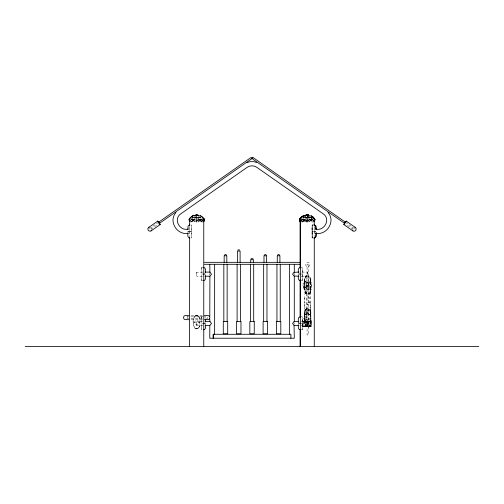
<?xml version="1.0" encoding="UTF-8"?>
<svg xmlns="http://www.w3.org/2000/svg" width="504" height="504" viewBox="0 0 504 504"><rect width="100%" height="100%" fill="white"/><g stroke="black" fill="none" stroke-linecap="round" stroke-linejoin="round"><path stroke-width="0.38" stroke-dasharray="2.52 1.89" d="M196.673 219.719L196.673 221.451L196.673 220.431M196.673 217.753L196.68 216.197L196.692 217.753M202.873 325.502L196.724 325.502L196.724 321.64L202.873 321.363M307.182 220.078L307.194 221.401M192.534 218.471L192.541 217.35M201.663 326.831L201.619 329.818L202.91 329.818M303.043 218.471L303.049 217.35M303.169 217.35L303.162 218.471M304.485 315.976L304.8 311.68L305.67 309.966A9.053 4.845 -26.8 0 1 306.243 309.563A6.47 3.711 -9.1 0 1 306.86 309.387M304.485 282.196L304.8 278.492L305.67 276.778A9.053 4.845 -26.8 0 1 306.243 276.375A6.47 3.711 -9.1 0 1 306.86 276.192M304.687 282.832L305.008 278.536L305.878 276.822A9.053 4.845 -26.8 0 1 306.451 276.419A6.47 3.711 -9.1 0 1 307.068 276.236M304.687 316.021L305.008 311.724L305.878 310.01A9.053 4.845 -26.8 0 1 306.451 309.607A6.47 3.711 -9.1 0 1 307.068 309.431M307.301 221.262L307.301 219.719L307.301 221.451M311.592 218.471L311.592 217.35M311.711 218.471L311.718 217.35L302.784 217.375M202.873 272.084L196.724 272.362L196.724 276.224L202.873 276.224M196.724 325.502L196.724 321.363M301.209 276.224L307.358 276.224L307.358 275.619L307.358 272.084L301.209 272.084M307.358 321.363L307.358 325.502L307.358 321.363L301.209 321.363M310.678 286.518L310.382 290.751L309.488 292.534A9.305 5.487 -28.2 0 1 308.914 292.975L308.297 293.152M310.697 290.909L309.695 293.599A9.305 5.487 -28.2 0 1 309.122 294.034L308.505 294.21M308.914 326.239L308.921 326.164A9.305 5.487 -28.2 0 0 309.488 325.729L310.489 323.039M310.697 322.995L309.695 325.685A9.305 5.487 -28.2 0 1 309.122 326.12L308.505 326.296M310.489 281.156L310.313 278.605L309.525 277.137A9.053 4.845 26.8 0 0 308.914 276.696A6.47 3.711 9.1 0 0 308.297 276.52M310.678 282.517L310.565 279.871L309.695 278.164A9.053 4.845 26.8 0 0 309.122 277.761A6.47 3.711 9.1 0 0 308.505 277.578M310.697 290.846L310.886 288.212M310.678 316.298L310.357 312.001L309.488 310.288A9.053 4.845 26.8 0 0 308.914 309.891A6.47 3.711 9.1 0 0 308.297 309.708M310.697 314.301L310.514 311.756L309.727 310.288A9.053 4.845 26.8 0 0 309.122 309.847A6.47 3.711 9.1 0 0 308.505 309.664L307.068 309.664M310.489 322.976L310.678 319.706M310.697 322.932L310.886 319.662M304.485 286.196L304.781 290.43L305.67 292.213A9.305 5.487 28.2 0 0 306.243 292.648L307.068 292.868M304.687 286.24L304.989 290.474L305.878 292.257A9.305 5.487 28.2 0 0 306.451 292.692L306.86 292.824M304.485 320.015L304.8 323.719L305.67 325.401A9.305 5.487 28.2 0 0 306.243 325.842L307.068 326.063M304.687 319.429L304.989 323.663L305.878 325.445A9.305 5.487 28.2 0 0 306.451 325.886L306.86 326.019M310.886 287.576L310.565 288.975L308.505 289.491L311.825 289.504L311.825 285.081L308.505 285.081M304.485 282.782L304.838 281.358L307.068 280.923M305.878 288.023L304.567 287.312L304.561 286.429M305.285 287.822L304.769 286.474M305.386 321.067L304.567 320.506L304.561 319.618M305.008 320.821L304.769 319.662M190.833 220.078L190.222 220.261L190.84 220.046M202.91 267.517L201.619 267.517L201.575 270.509L201.619 280.583L202.91 280.583M202.91 316.751L201.606 316.852L201.619 329.818M301.461 220.078L300.85 220.261L301.877 220.078M301.342 220.078L300.724 220.261L300.907 219.996M310.596 282.99L310.697 282.278L310.886 283.582M310.489 314.408L310.678 315.706M310.678 282.832L310.596 283.456L310.357 281.704L308.297 281.207M310.886 283.897L310.804 284.514L310.533 282.744L308.505 282.265M310.659 287.305C311.069 285.793 310.111 289.605 308.297 288.433M310.678 316.021L310.596 316.644L310.596 315.221M310.886 315.976L310.804 316.6L310.533 314.83L308.297 314.395M309.979 321.344L310.678 320.336M310.867 320.456C310.911 318.736 311.037 322.024 309.488 321.495M199.433 317.136C189.277 308.788 192.686 338.442 199.836 325.723M304.687 282.24L305.04 281.402L306.451 280.961L305.437 281.119M304.485 315.384L304.838 314.546L306.86 314.068M304.687 315.428L305.04 314.591L307.068 314.118M304.485 286.77L304.561 286.222M304.687 286.814L304.769 286.266M304.485 319.958L304.561 319.41M304.769 319.454L304.712 320.216M304.668 281.667L304.668 280.892M304.876 281.711L304.876 280.942M304.668 314.855L304.668 314.087M304.876 314.899L304.876 314.131M305.185 217.35L305.827 216.121L305.304 217.35L304.466 217.375A7.491 6.483 -90 0 0 302.961 217.722M187.438 318.635L187.721 317.589L187.104 316.103A2.104 2.104 0 0 1 187.438 316.537M199.408 327.216L199.704 326.498M205.928 316.537L204.555 316.865M313.419 224.923L312.127 224.923L311.957 227.915L312.083 237.888L313.419 237.989M312.127 237.989L312.127 224.923M300.957 267.517L302.249 267.517L302.249 280.583L300.957 280.583M302.249 280.583L302.249 267.517M300.957 316.751L302.249 316.751L302.249 329.818L300.957 329.818M302.249 329.818L302.249 316.751M352.132 228.451L352.756 227.562M310.25 292.811L310.678 291.463L310.678 278.202L309.979 276.52L308.297 275.827L308.297 293.832L310.25 292.811L308.297 293.819M310.458 293.87L308.505 294.878L310.187 294.21L310.804 293.145L310.886 279.266L310.187 277.584L308.505 276.885M310.25 326L309.488 326.699L310.357 325.855L310.678 324.652L310.716 303.528L310.168 303.528M308.914 326.945L310.187 326.296L310.886 324.608L310.886 311.346L310.187 309.664L308.505 308.971M310.458 325.956L308.914 326.932M192.874 221.256L190.682 221.905M303.377 221.256L302.728 221.684M303.502 221.256L302.205 221.911M192.749 221.338L190.959 221.981M302.854 221.659L303.25 221.338M303.37 221.338L302.06 221.905M158.552 222.226L149.493 228.57L150.318 229.748L158.206 224.223M308.505 266.553L308.839 266.414A2.104 2.104 0 0 0 309.399 263.239A2.104 2.104 0 0 0 306.18 263.239A2.104 2.104 0 0 0 306.734 266.414L307.068 266.553M306.451 308.82L305.386 309.431L304.687 311.113L304.687 324.374L305.008 325.578L305.878 326.435L305.122 325.723M308.914 292.975L308.58 293.089M309.122 294.034L308.788 294.147M308.297 326.34L309.122 326.12M308.58 326.277L308.921 326.189M203.062 220.286L202.117 220.078M313.072 220.368L313.772 220.261L312.619 220.078L314.03 220.078M204.107 220.084L202.532 220.078M309.727 281.446L308.914 281.245M309.928 282.505L309.122 282.303M309.488 314.672L309.928 314.591M309.695 321.451L308.297 321.621M302.589 221.842L301.902 221.981M307.068 275.543L305.386 276.242L304.687 277.924L304.687 291.186L305.008 292.383L305.878 293.246L305.122 292.528M196.85 315.643L196.043 315.743M307.068 308.738L305.178 309.387L304.485 311.069L304.485 324.33L305.178 326.019L306.451 326.668L304.914 325.679M196.516 328.709L197.322 328.608M308.297 327.008L309.122 326.888L308.297 327.027L308.297 309.015L309.979 309.714L310.678 311.396M301.625 221.962L302.179 221.905M203.03 220.002L202.526 220.046M313.538 220.002L313.034 220.046M309.695 314.628L308.914 314.433L310.533 315.145M309.179 220.084L308.057 220.135M312.745 220.078L313.69 220.286M198.74 220.078L194.689 220.084M308.662 220.116L309.368 220.078M196.692 221.962L195.212 221.741M308.183 221.905L305.714 221.741M308.505 321.577L309.122 321.546M193.964 217.375A7.491 6.483 -90 0 0 191.98 217.93A7.491 6.483 90 0 1 193.964 217.375L194.683 217.35L195.199 216.084L194.418 217.35L195.124 217.375A7.491 6.483 -90 0 1 197.108 217.93M198.677 220.084L194.626 220.078M307.503 220.141L308.782 220.116M306.873 220.141L308.177 220.135M201.09 217.375L192.276 217.375L192.282 218.471M194.84 220.015L199.987 220.015M201.972 220.015L203.295 220.015M300.573 220.015L303.339 220.015M305.342 220.015L309.154 220.015M190.115 220.078L191.249 220.078M192.749 220.078L199.83 220.078M202.028 220.078L203.711 220.078M300.346 220.078L301.902 220.078M304.038 220.078L311.245 220.078M191.577 231.456L191.911 231.456M311.957 231.456L313.368 231.456M201.575 274.05L202.954 274.05M301.127 274.05L302.419 274.05M307.068 282.353L308.505 282.353M306.401 282.769L308.391 282.769M303.08 283.16L306.401 283.16M308.391 283.16L311.711 283.16M306.401 283.721L308.391 283.721M306.514 285.642L308.505 285.642M307.068 285.988L308.505 285.988M306.401 286.07L308.505 286.064M303.08 286.631L306.401 286.631M308.391 286.631L311.711 286.631M306.401 287.022L308.391 287.022M306.514 288.943L308.505 288.943M307.068 289.151L308.505 289.151M308.505 293.687L310.168 293.687L310.168 319.467L308.505 319.467M307.068 296.988L308.505 296.988M308.505 297.744L310.168 297.744M304.857 298.103L304.303 298.103L304.303 302.501L304.857 302.501M308.505 298.733L310.168 298.733M308.064 300.579L308.505 300.579M308.505 301.361L310.168 301.361M308.505 302.217L310.168 302.217M308.505 302.86L310.168 302.86M304.857 304.303L304.303 304.303L304.303 308.694L304.857 308.694M310.168 307.453L310.716 307.453M310.168 307.95L310.716 307.95M307.068 308.152L308.505 308.152M307.068 310.338L308.505 310.338M307.068 310.918L308.505 310.918M310.168 311.882L310.716 311.882M304.857 312.335L306.514 312.335M307.068 312.858L308.505 312.858M307.068 312.94L308.505 312.94M304.857 313.173L306.514 313.173M307.068 313.4L308.505 313.4M307.068 314.691L308.505 314.691M304.857 314.729L306.514 314.729M191.148 315.485L202.217 315.485M304.857 316.298L306.514 316.298M187.576 316.865L188.811 316.865M190.884 316.865L203.112 316.865M304.857 317.646L306.514 317.646M187.576 318.308L188.811 318.308M190.884 318.308L203.112 318.308M206.438 318.308L207.749 318.308L207.749 316.865M305.846 319.215L307.837 319.215M191.148 319.687L204.504 319.687M308.505 321.035L311.825 321.035L311.825 326.409L308.505 326.409M302.532 321.577L305.852 321.577M306.514 321.596L311.163 321.577M302.368 321.76L305.714 321.854M311.025 321.848L307.679 321.76L307.705 326.277L311.025 326.277L311 321.76M303.194 321.987L306.514 321.987M308.505 321.987L311.825 321.987M193.53 322.176L199.836 322.176M305.852 322.138L307.843 322.138M305.689 322.321L307.679 322.321M305.714 322.409L308.505 322.402M305.846 322.522L308.505 322.547M307.068 322.951L308.505 322.951M302.526 323.083L305.846 323.083M307.837 323.083L311.157 323.083M201.575 323.284L202.954 323.284M301.127 323.284L302.419 323.284M306.514 324.897L308.505 324.897M301.209 325.502L307.843 325.439M308.505 325.458L311.825 325.458M305.689 325.622L307.679 325.622M305.714 325.716L307.705 325.716M306.514 325.849L308.505 325.849M307.068 326.094L308.505 326.094M302.368 326.183L305.689 326.183M307.679 326.183L311 326.183M302.394 326.277L305.714 326.277L305.689 321.76M306.319 220.135L307.623 220.141M305.714 220.116L306.999 220.141M305.317 220.084L306.445 220.135M304.926 217.35L305.745 217.375A7.491 6.483 -90 0 1 307.736 217.93M306.243 288.074L307.068 288.156M307.068 321.344L305.67 321.174M306.319 221.905L307.623 221.981M195.81 221.905L196.995 221.981M301.461 220.046L300.838 220.002M305.67 281.163L306.243 280.917M305.67 314.351L306.451 314.156M306.785 292.805L306.243 292.648M306.785 326L306.243 325.842M201.814 221.905L202.243 221.962L200.359 221.105M307.068 293.542L306.243 293.416L307.068 293.555M306.243 326.605L307.068 326.731L306.243 326.624M306.451 288.118L305.178 287.828M306.451 321.313L304.989 320.897M305.437 314.307L305.878 314.395M299.886 220.084L300.85 220.261M305.84 221.741L306.999 221.981M306.451 293.46L305.178 292.83L304.485 291.142L304.485 277.88L305.178 276.198L306.86 275.499L306.86 293.511M306.451 293.479L304.914 292.484M201.14 221.684L201.669 221.911M345.448 222.226L354.507 228.57L353.682 229.748L345.794 224.223M200.617 221.338L201.02 221.659M310.867 221.105L311.296 221.521M151.244 227.562L151.868 228.451M204.92 317.325L205.424 318.2M306.766 217.93A7.491 6.483 -90 0 1 308.75 217.375L309.569 217.35L308.713 216.121L309.191 217.35L310.029 217.375A7.491 6.483 90 0 1 312.014 217.93M309.456 217.35L308.675 216.121L309.33 217.35M199.408 317.136L199.836 318.635L199.804 325.723M310.489 281.988L310.489 281.219L310.678 283.109M310.697 315.139L310.697 314.364L310.886 315.661M310.804 283.091L310.886 284.168M310.804 315.17L310.886 316.254M310.886 288.156L310.804 287.608L310.867 288.37M310.678 320.279L310.596 319.738L310.659 320.5M304.687 282.555L304.769 283.179M304.485 282.511L304.561 283.128M304.687 315.743L304.769 316.367M304.485 315.699L304.561 316.323M304.561 320.197L304.485 319.385M201.619 267.517L201.663 270.509M201.619 280.583L201.575 277.597M201.619 316.751L201.663 319.738M311.453 217.35L311.459 218.471M311.333 217.35L311.333 218.471M200.825 217.35L200.831 218.471M307.358 272.084L307.358 276.224M196.724 272.084L196.724 276.224M307.182 220.765L307.182 219.719L307.194 220.431M314.729 229.018L314.729 230.58M314.729 232.609L314.729 233.226M314.269 226.365L314.263 230.297M314.269 231.078L314.263 236.584M310.489 287.633L310.489 288.59M310.489 320.821L310.489 321.785M306.86 308.694L306.86 326.699M304.876 287.349L304.876 288.313M304.876 320.544L304.876 321.502M304.668 287.305L304.668 288.269M304.668 320.5L304.668 321.457M294.298 273.47L294.298 274.837M294.298 322.749L294.298 324.116M209.784 273.47L209.784 274.837M196.692 219.719L196.686 220.431M189.605 226.365L189.655 230.297M189.655 231.078L189.605 236.584M189.271 229.018L189.271 230.58M189.271 232.609L189.271 233.226M191.961 221.048A1.373 1.191 -90 0 1 190.814 221.401M196.377 217.93A7.491 6.489 -90 0 1 198.368 217.375M196.258 217.93A7.491 6.483 -90 0 1 198.242 217.375L198.948 217.35L198.167 216.121L198.689 217.35L199.401 217.375A7.491 6.483 90 0 1 200.907 217.722M194.998 217.375A7.491 6.489 90 0 1 196.988 217.93M199.263 217.375A7.491 6.489 -90 0 1 200.768 217.722M192.112 217.93A7.491 6.489 -90 0 1 194.103 217.375M203.402 219.719A1.373 1.191 -90 0 1 203.402 220.431M202.255 221.451A1.373 1.191 -90 0 1 201.411 221.048M302.589 221.048A1.373 1.191 -90 0 1 301.745 221.451M300.598 220.431A1.373 1.191 -90 0 1 300.598 219.719M307.005 217.93A7.491 6.489 -90 0 1 308.996 217.375M311.882 217.93A7.491 6.489 -90 0 0 309.891 217.375A7.491 6.483 90 0 1 311.894 217.93M303.225 217.722A7.491 6.489 -90 0 1 304.731 217.375M194.437 316.518A2.986 2.986 0 0 1 198.658 316.518C200.441 319.7 200.441 324.652 198.658 327.833A2.986 2.986 0 0 1 194.437 327.833M198.929 327.833A2.986 2.986 0 0 1 194.708 327.833C192.925 324.652 192.925 319.7 194.708 316.518A2.986 2.986 0 0 1 198.929 316.518M302.469 221.048A1.373 1.191 -90 0 1 301.625 221.451M305.506 217.375A7.491 6.489 90 0 1 307.49 217.93M309.771 217.375A7.491 6.489 -90 0 1 311.756 217.93M307.182 217.287L307.182 217.753L307.194 216.197L307.182 217.287M307.301 217.287L307.301 217.753L307.314 216.197L307.301 217.287M191.583 227.14L191.741 237.989L191.741 224.923L191.583 227.14M312.089 227.14L312.247 237.989L312.247 224.923L312.089 227.14M308.505 264.153L307.068 264.153L307.068 334.958L308.505 334.958L308.505 264.153M306.401 282.209L303.08 282.209L303.08 287.582L306.401 287.582L306.401 282.209M311.711 282.209L308.391 282.209L308.391 287.582L311.711 287.582L311.711 282.209M306.514 285.081L303.194 285.081L303.194 289.504L306.514 289.504L306.514 285.081M306.514 293.782L304.857 293.782L304.857 319.656L306.514 319.656L306.514 293.782M308.505 304.851L307.068 304.851L308.505 304.863M305.846 318.66L302.526 318.66L302.532 326L305.852 326L305.846 318.66M311.157 318.66L307.837 318.66L307.843 326L311.163 326L311.157 318.66M306.514 321.035L303.194 321.035L303.194 326.409L306.514 326.409L306.514 321.035M304.592 217.375A7.491 6.483 -90 0 0 303.087 217.722A7.491 6.489 -90 0 1 304.605 217.375M308.87 217.375A7.491 6.483 -90 0 0 306.886 217.93A7.491 6.489 -90 0 1 308.87 217.375M307.616 217.93A7.491 6.489 90 0 0 305.626 217.375A7.491 6.483 -90 0 1 307.61 217.93M195.634 324.33A2.104 2.104 0 0 0 198.784 322.51A2.104 2.104 0 0 0 195.634 320.689A2.104 2.104 0 0 0 195.634 324.33"/><path stroke-width="0.76" d="M314.779 220.462L314.761 219.045M314.754 219.038L314.742 220.04L314.628 218.893M314.716 219.272L314.509 218.893M314.798 220.04L314.843 219.272M158.873 222.22C154.697 217.659 162.968 228.999 159.188 222.661M189.233 219.045L189.252 220.04L189.239 219.038M299.735 219.045L299.641 219.511L299.741 219.038M299.76 219.511L299.855 219.045M299.767 219.511L299.861 219.038M204.466 220.368L204.007 221.256M204.46 220.45L202.828 221.911M315.762 236.949L316.052 232.823M205.185 276.224L209.796 276.224L211.523 274.151L209.784 272.103L205.185 272.084M298.904 276.224L294.053 275.978M209.91 276.085L209.784 316.714M209.91 325.364L205.185 325.502M151.805 230.051C150.343 233.188 145.883 229.414 148.699 227.436L157.765 221.092M175.946 212.575C168.046 221.382 177.295 235.765 188.534 233.226M344.812 222.661L343.829 224.538L352.888 230.882C355.03 232.495 357.55 228.898 355.301 227.436L346.235 221.092L345.127 222.22M315.428 237.422L315.737 237.012M224.337 255.131L225.49 254.47L226.636 255.131M250.891 259.056L252.044 258.394L253.191 259.056M264.165 255.131L265.318 254.47L266.465 255.131M277.446 255.131L278.592 254.47L279.745 255.131M294.053 272.33L298.904 272.084M294.053 321.609L298.904 321.363M189.869 218.201L190.481 217.533M300.504 218.056L300.85 217.69M300.623 218.056L300.97 217.69M195.42 215.712L196.503 214.956L195.691 215.397L196.825 214.956L197.959 215.712L196.862 214.956L195.407 215.712M190.342 217.69L192.975 215.781M300.989 217.533L302.866 216.109M301.108 217.533L302.992 216.109M314.761 221.105L314.105 221.659M314.635 221.256L313.457 221.911M304.183 216.121L304.649 215.712M304.303 216.121L304.775 215.712M203.477 221.659L203.874 221.338M190.846 217.224L192.364 216.109M192.534 220.462L194.689 219.038M301.505 217.054L303.597 215.781M301.625 217.054L303.351 215.933M237.825 250.104L238.764 249.713L239.702 250.104M151.112 230.882L160.171 224.538M200.101 220.273L202.136 219.038M310.609 220.015L310.193 220.015L310.495 220.462L311.125 220.078L310.307 220.261M199.868 220.462L200.498 220.078L199.678 219.568M200.479 220.04L202.142 219.045M306.867 215.025L306.319 215.397L307.276 214.975L308.303 215.397L307.156 214.975L305.928 215.712L307.169 214.956L308.668 215.189M310.729 220.273L311.094 220.065M304.24 220.462L301.461 218.893L303.616 220.078L305.317 219.038M312.764 219.038L311.107 220.04L312.77 219.045M148.699 227.436L149.184 227.184M198.154 221.741L199.212 221.212M308.782 221.741L309.84 221.212M194.689 219.045L192.988 220.078L190.84 218.887L193.662 220.273M305.317 219.045L303.162 220.462L303.162 220.015L303.994 220.015M193.227 215.718L192.723 215.933L193.857 215.441L193.341 215.668M303.849 215.718L303.225 215.933L303.969 215.668M314.559 237.926L315.025 237.731M194.695 215.397L196.648 214.975L195.206 215.189M305.204 215.397L307.276 214.975M305.323 215.397L306.445 215.025M193.605 215.51L194.254 215.296M304.29 220.273L303.849 220.261M246.985 162.578L250.154 161.677L253.455 161.627L256.649 162.427M305.707 215.189L306.993 214.956M343.829 224.538L346.235 221.092M307.453 214.956L308.788 215.189M189.813 224.923L188.137 225.899L187.816 229.408M314.061 237.989C316.777 237.97 316.134 234.536 316.178 232.823M300.315 267.517C297.694 267.674 298.399 270.994 298.324 272.683M203.553 280.583C206.18 280.432 205.418 277.093 205.506 275.417M300.315 316.751C297.442 316.997 298.538 320.834 298.324 322.598M203.553 329.818C206.18 329.666 205.418 326.321 205.506 324.652M189.573 218.768L190.109 218.723M300.075 218.768L300.737 218.723M195.81 218.768L196.995 218.723M306.438 218.768L307.623 218.723M193.372 220.015L193.914 220.015L193.612 220.462L193.221 220.261M199.987 220.015L201.083 220.015L201.083 220.462L198.154 218.887L199.212 219.272M192.849 220.078L193.908 220.078M199.868 220.078L200.939 220.078M188.553 229.018C179.644 231.645 172.822 219.032 180.911 213.727L246.784 167.599C249.675 165.344 253.934 165.224 256.908 167.385L323.089 213.727C331.178 219.032 324.356 231.645 315.447 229.018M187.853 231.456L190.928 231.456M314.017 231.456L315.743 231.456M315.466 233.226C326.705 235.765 335.954 221.382 328.054 212.575M204.466 262.326L299.615 262.326M204.466 264.298L299.615 264.298M203.597 274.05L205.26 274.05M298.362 274.05L300.145 274.05M187.104 315.485L188.861 315.485M204.504 315.485L206.262 315.485M187.104 319.687L188.861 319.687M204.504 319.687L206.262 319.687M205.185 321.363L209.796 321.363L211.523 323.436L209.796 325.502L209.784 338.222L294.298 338.222L294.053 325.263M203.597 323.284L205.449 323.284M298.362 323.284L300.145 323.284M298.904 325.502L294.286 325.502L292.528 323.436L294.286 321.363L294.298 276.205L292.528 274.151L294.286 272.084L294.298 264.298M25.2 346.626L478.8 346.626M308.171 215.025L307.219 214.975L307.73 215.025M314.181 224.923L315.857 225.899L316.178 229.408M314.061 224.923L315.737 225.899L316.052 229.408M189.813 237.989C187.186 237.831 187.898 234.511 187.816 232.823M203.553 267.517C206.18 267.668 205.418 271.013 205.506 272.683M300.315 280.583C297.694 280.426 298.399 277.106 298.324 275.417M300.315 329.818C297.694 329.66 298.399 326.34 298.324 324.652M312.033 221.842L312.442 221.905M198.16 215.189L196.718 214.975L198.671 215.397M308.051 215.025L309.298 215.397M200.138 215.718L201.241 216.254M300.901 221.842L299.408 220.45M300.775 221.842L300 221.338M190.273 221.842L189.233 221.105M354.816 227.184L355.301 227.436M311.018 215.781L311.63 216.109M200.39 215.781L201.821 216.632M311.151 215.933L312.448 216.632M311.711 220.462L308.782 218.887L311.05 220.04M307.604 215.025L308.183 215.397M311.51 216.109L312.322 216.632M304.328 220.878L305.317 221.533M193.7 220.878L194.689 221.533M312.215 216.487L313.652 217.69M312.096 216.487L313.022 217.224M201.587 216.487L203.024 217.69M312.776 216.922L313.142 217.224M202.148 216.922L202.52 217.224M300.119 221.338L300.516 221.659M309.847 215.712L310.313 216.121M199.219 215.712L199.685 216.121M300.163 221.521L299.401 220.368M352.888 230.882L352.195 230.051M312.871 217.054L313.532 217.69M308.587 215.712L307.364 214.956L308.574 215.712M313.513 217.533L314.124 218.201M313.387 217.533L314.005 218.201M202.885 217.533L203.496 218.201M299.987 221.256L299.527 220.368M203.994 218.887L204.17 220.04L204.007 218.893M209.91 272.223L209.784 264.298M209.91 321.502L209.784 319.045M189.195 220.04L189.372 218.887L189.214 220.462M314.635 219.038L314.735 219.511L314.641 219.045M204.126 219.038L204.114 220.04L204.133 219.045M205.506 319.221L205.506 321.917M314.269 220.859L314.263 225.578M314.269 237.365L314.263 346.626M300.359 220.859L300.359 346.626M300.107 220.859L300.107 268.021M300.107 279.815L300.107 317.545M300.107 329.332L300.107 346.626M290.896 338.222L290.896 334.278L213.205 334.278L213.205 338.222M289.441 264.298L289.441 334.278M280.249 264.298L280.249 321.628M279.922 262.326L279.922 255.799L277.263 255.799L277.263 262.326M276.942 264.298L276.942 321.628M266.969 264.298L266.969 321.628M266.647 262.326L266.647 255.799L263.989 255.799L263.989 262.326M263.661 264.298L263.661 321.628M253.695 264.298L253.695 321.628M253.367 262.326L253.367 259.718L250.715 259.718L250.715 262.326M250.387 264.298L250.387 321.628M240.421 264.298L240.421 321.628M240.093 262.326L240.093 251.042L237.434 251.042L237.434 262.326M237.113 264.298L237.113 321.628M227.14 264.298L227.14 321.628M226.819 262.326L226.819 255.799L224.16 255.799L224.16 262.326M223.833 264.298L223.833 321.628M214.641 264.298L214.641 334.278M213.287 334.278L213.287 338.222M203.761 220.859L203.761 346.626M189.655 220.859L189.655 225.578M189.655 237.365L189.605 346.626M186.669 319.41A2.104 2.104 0 0 1 183.519 317.589A2.104 2.104 0 0 1 186.669 315.769M206.697 315.769A2.104 2.104 0 0 1 209.847 317.589A2.104 2.104 0 0 1 206.697 319.41M299.867 218.893L299.672 219.568L299.874 218.887M299.987 218.893L299.792 219.568L299.993 218.887M252.825 157.374L252 158.552L159.377 223.404L158.552 222.226L251.175 157.374L252 158.552L344.623 223.404L345.448 222.226L252.825 157.374M306.558 215.189L306.048 215.712L306.583 215.189M203.559 218.717L202.923 218.768L203.566 218.723M314.187 218.717L313.551 218.768L314.194 218.723M227.695 321.628L223.278 321.628L223.278 333.793L227.695 333.793L227.695 321.628M240.975 321.628L236.559 321.628L236.559 333.793L240.975 333.793L240.975 321.628M254.249 321.628L249.833 321.628L249.833 333.793L254.249 333.793L254.249 321.628M267.523 321.628L263.107 321.628L263.107 333.793L267.523 333.793L267.523 321.628M280.804 321.628L276.387 321.628L276.387 333.793L280.804 333.793L280.804 321.628M203.805 218.774L203.402 218.736L203.792 218.768M308.461 215.712L307.919 215.189L308.454 215.712"/></g></svg>
